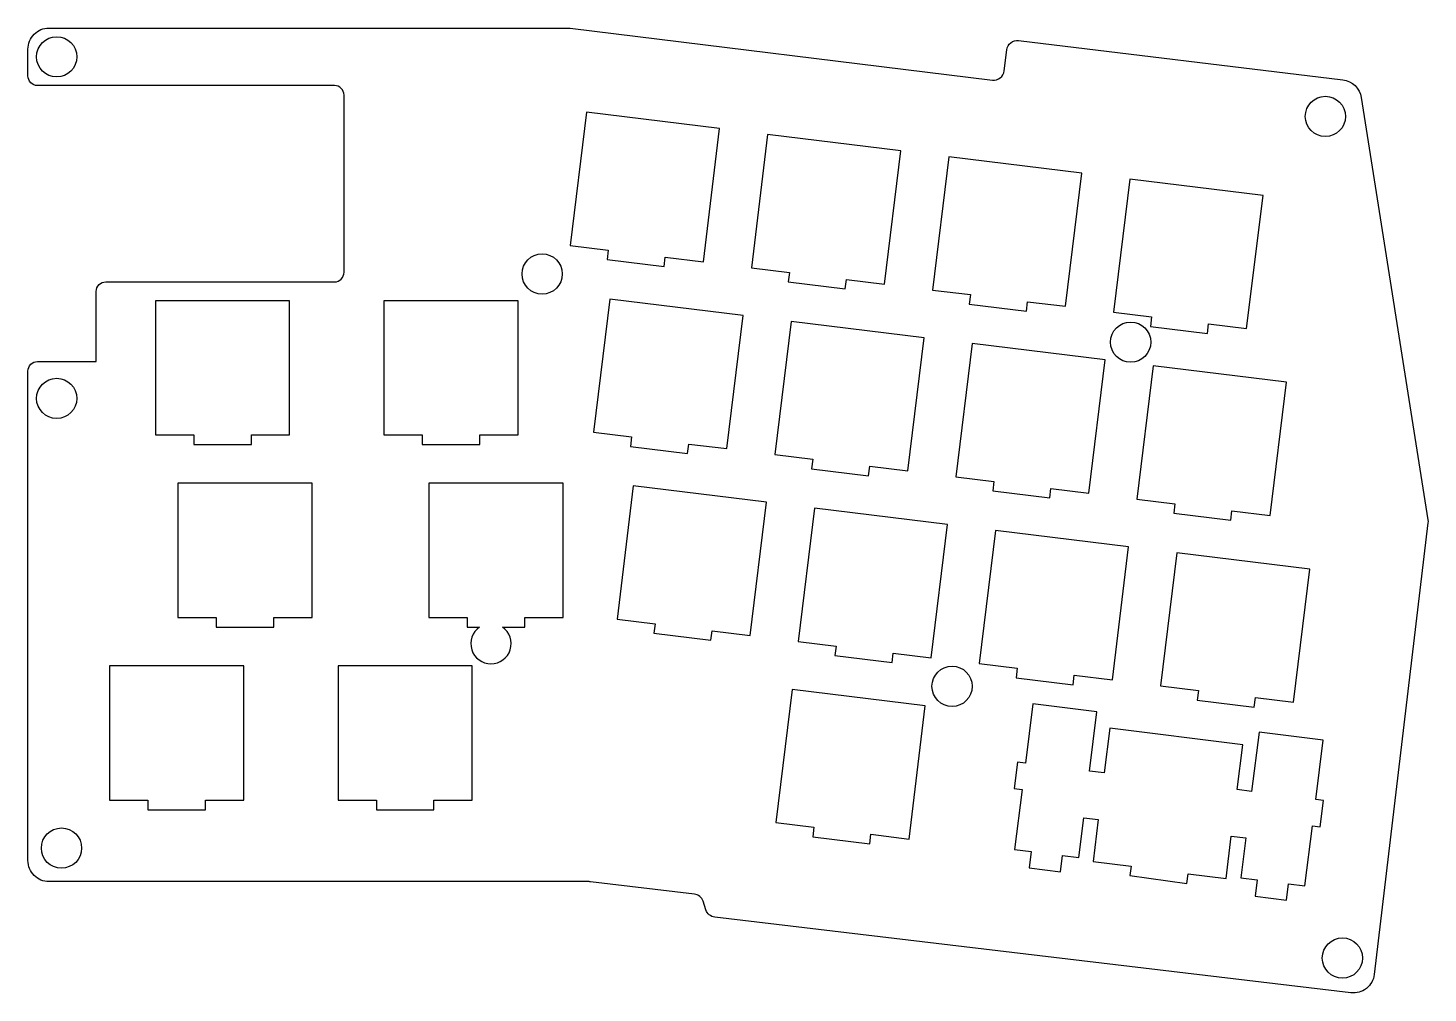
# Model space of a CAD drawing. Header units: millimetres. Extents: x 92 to 238, y -112 to -11.
import ezdxf

# ---------------------------------------------------------------- set-up
doc = ezdxf.new("R2010")
doc.units = ezdxf.units.MM
doc.layers.get('0').update_dxf_attribs({"linetype": 'CONTINUOUS'})

msp = doc.modelspace()

# ---------------------------------------------------------------- linework, layer by layer
for points in [[(150.3, -100.26), (93.91, -100.26, -0.414214), (91.71, -98.06), (91.71, -46.99, -0.414214), (92.71, -45.99), (98.84, -45.99), (98.84, -38.68, -0.414214), (99.84, -37.68), (123.71, -37.68, 0.414214), (124.71, -36.68), (124.71, -18.2, 0.414214), (123.71, -17.2), (92.71, -17.2, -0.414214), (91.71, -16.2), (91.71, -13.4, -0.414214), (93.91, -11.2), (148.16, -11.2, -0.030571), (148.3, -11.2), (192.4, -16.62, 0.414667), (193.63, -15.66), (193.9, -13.46, -0.414214), (195.12, -12.5), (228.99, -16.61, -0.335137), (230.9, -18.45), (237.86, -62.52, -0.068859), (237.87, -62.82), (232.26, -109.94, -0.414214), (229.82, -111.86), (163.41, -103.96, -0.291816), (162.49, -103.21), (162.2, -102.31, 0.291816), (161.28, -101.56), (150.43, -100.27, 0.029606)], [(133.57, -58.7), (133.57, -72.7), (137.57, -72.7), (137.57, -73.7), (138.86, -73.7, 3.225158), (141.24, -73.7), (143.57, -73.7), (143.57, -72.7), (147.57, -72.7), (147.57, -58.7)]]:
    msp.add_lwpolyline(points, format="xyb", close=True)
for points in [[(150.03, -19.99), (148.32, -33.88), (152.29, -34.37), (152.17, -35.36), (158.12, -36.09), (158.25, -35.1), (162.22, -35.59), (163.92, -21.69)], [(182.83, -24.02), (168.93, -22.31), (167.23, -36.21), (171.2, -36.69), (171.08, -37.69), (177.03, -38.42), (177.15, -37.42), (181.12, -37.91)], [(201.74, -26.34), (187.84, -24.63), (186.14, -38.53), (190.11, -39.01), (189.98, -40.01), (195.94, -40.74), (196.06, -39.75), (200.03, -40.23)], [(220.65, -28.66), (206.75, -26.95), (205.04, -40.85), (209.01, -41.34), (208.89, -42.33), (214.85, -43.06), (214.97, -42.07), (218.94, -42.55)], [(119.03, -39.65), (105.03, -39.65), (105.03, -53.65), (109.03, -53.65), (109.03, -54.65), (115.03, -54.65), (115.03, -53.65), (119.03, -53.65)], [(105.03, -39.65), (105.03, -53.65), (109.03, -53.65), (109.03, -54.65), (115.03, -54.65), (115.03, -53.65), (119.03, -53.65), (119.03, -39.65)], [(105.03, -39.65), (105.03, -53.65), (109.03, -53.65), (109.03, -54.65), (115.03, -54.65), (115.03, -53.65), (119.03, -53.65), (119.03, -39.65)], [(128.88, -39.65), (128.88, -53.65), (132.88, -53.65), (132.88, -54.65), (138.88, -54.65), (138.88, -53.65), (142.88, -53.65), (142.88, -39.65)], [(166.37, -41.19), (152.47, -39.48), (150.76, -53.38), (154.73, -53.86), (154.61, -54.86), (160.57, -55.59), (160.69, -54.6), (164.66, -55.08)], [(185.27, -43.51), (171.38, -41.8), (169.67, -55.7), (173.64, -56.19), (173.52, -57.18), (179.47, -57.91), (179.6, -56.92), (183.57, -57.4)], [(204.18, -45.83), (190.29, -44.12), (188.58, -58.02), (192.55, -58.51), (192.43, -59.5), (198.38, -60.23), (198.5, -59.24), (202.47, -59.73)], [(223.09, -48.15), (209.19, -46.45), (207.49, -60.34), (211.46, -60.83), (211.34, -61.82), (217.29, -62.55), (217.41, -61.56), (221.38, -62.05)], [(107.37, -58.7), (107.37, -72.7), (111.37, -72.7), (111.37, -73.7), (117.37, -73.7), (117.37, -72.7), (121.37, -72.7), (121.37, -58.7)], [(168.81, -60.68), (154.91, -58.97), (153.21, -72.87), (157.18, -73.36), (157.05, -74.35), (163.01, -75.08), (163.13, -74.09), (167.1, -74.58)], [(187.72, -63), (173.82, -61.3), (172.11, -75.19), (176.08, -75.68), (175.96, -76.67), (181.92, -77.4), (182.04, -76.41), (186.01, -76.9)], [(206.62, -65.32), (192.73, -63.62), (191.02, -77.51), (194.99, -78), (194.87, -78.99), (200.83, -79.72), (200.95, -78.73), (204.92, -79.22)], [(225.53, -67.65), (211.64, -65.94), (209.93, -79.83), (213.9, -80.32), (213.78, -81.31), (219.73, -82.05), (219.86, -81.05), (223.83, -81.54)], [(100.23, -77.75), (100.23, -91.75), (104.23, -91.75), (104.23, -92.75), (110.23, -92.75), (110.23, -91.75), (114.23, -91.75), (114.23, -77.75)], [(124.08, -77.75), (124.08, -91.75), (128.08, -91.75), (128.08, -92.75), (134.08, -92.75), (134.08, -91.75), (138.08, -91.75), (138.08, -77.75)], [(185.39, -81.91), (171.5, -80.2), (169.79, -94.1), (173.76, -94.59), (173.64, -95.58), (179.6, -96.31), (179.72, -95.32), (183.69, -95.81)], [(218.53, -85.99), (204.64, -84.26), (204.05, -88.92), (202.54, -88.73), (203.31, -82.55), (196.62, -81.71), (195.84, -87.89), (195.02, -87.79), (194.68, -90.55), (195.5, -90.66), (194.72, -96.89), (196.43, -97.11), (196.22, -98.82), (199.49, -99.23), (199.7, -97.52), (201.42, -97.73), (201.93, -93.59), (203.45, -93.78), (202.9, -98.14), (206.87, -98.63), (206.75, -99.63), (212.69, -100.44), (212.82, -99.44), (216.79, -99.94), (217.34, -95.52), (218.85, -95.7), (218.33, -99.85), (220.05, -100.06), (219.83, -101.77), (223.11, -102.18), (223.32, -100.47), (225.03, -100.68), (225.81, -94.45), (226.63, -94.55), (226.98, -91.79), (226.16, -91.68), (226.93, -85.5), (220.23, -84.67), (219.46, -90.85), (217.95, -90.66)]]:
    msp.add_lwpolyline(points, close=True)
for centre in [(94.71, -14.2), (94.71, -14.2), (227.16, -20.42), (227.16, -20.42), (145.39, -36.86), (206.83, -43.97), (94.71, -49.84), (94.71, -49.84), (188.19, -79.88), (95.21, -96.76), (95.21, -96.76), (228.94, -108.23), (228.94, -108.23)]:
    msp.add_circle(centre, 2.1)

doc.saveas('drawing.dxf')
